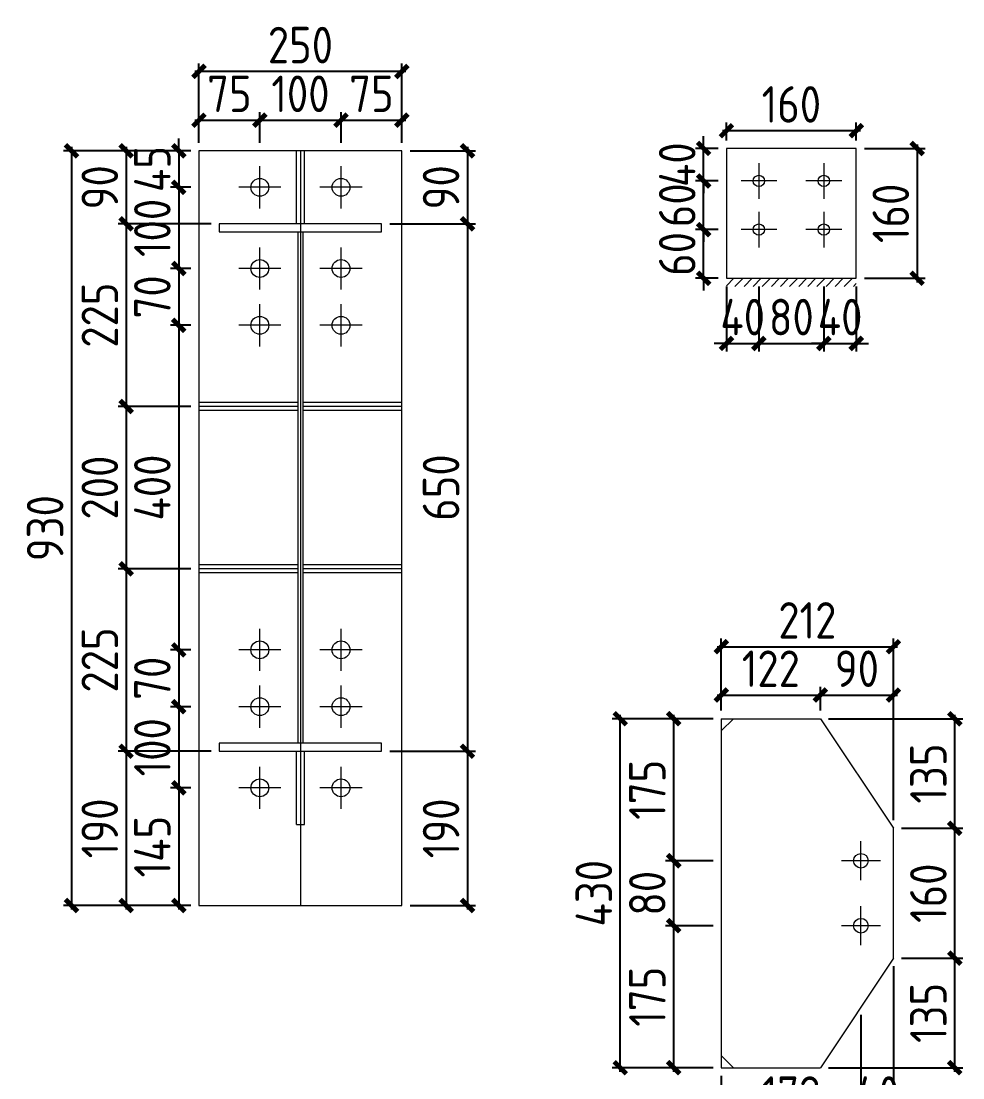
# Model space of a CAD drawing. Extents: x 485428 to 797698, y 56414 to 211814.
# Drawn here: x 678464 to 680784, y 122250 to 124854 of the extents above; entities that cross this region are included whole.
import ezdxf

# ---------------------------------------------------------------- set-up
doc = ezdxf.new("R2010")
doc.units = 0
doc.header["$LTSCALE"] = 1000
doc.header["$MEASUREMENT"] = 0
doc.styles.get("Standard").update_dxf_attribs({"font": 'gbenor.shx', "bigfont": 'gbcbig.shx'})
doc.dimstyles.get("Standard").update_dxf_attribs({"dimscale": 100, "dimtxt": 2, "dimasz": 0.4, "dimexe": 0.5, "dimexo": 1, "dimgap": 0.5, "dimtad": 1, "dimdec": 0, "dimzin": 0, "dimdsep": 46, "dimtxsty": 'Standard', "dimblk": 'ARCHTICK', "dimcen": 0.09, "dimadec": 0, "dimazin": 0, "dimtfac": 1, "dimtdec": 0, "dimtix": 1, "dimtmove": 2, "dimatfit": 3, "dimfxl": 1, "dimtolj": 1, "dimtzin": 0, "dimarcsym": 0})

# ---------------------------------------------------------------- blocks, each defined once
blk = doc.blocks.new('_ArchTick')
at = {"color": 0, "linetype": 'ByBlock', "const_width": 0.4}
blk.add_lwpolyline([(-0.5, -0.5), (0.5, 0.5)], dxfattribs=at)
blk = doc.blocks.new('*D565')
at = {"color": 3, "lineweight": -2}
for p, q in [((678902.2, 124554.6), (678902.2, 124630.1)), ((679052.2, 124554.6), (679052.2, 124630.1)), ((678892.2, 124610.1), (679062.2, 124610.1))]:
    blk.add_line(p, q, dxfattribs=at)
at = {"layer": 'Defpoints', "color": 0}
for p in [(679052.2, 124610.1), (678902.2, 124534.6), (679052.2, 124534.6)]:
    blk.add_point(p, dxfattribs=at)
at = {"color": 3, "lineweight": -2, "xscale": 30, "yscale": 30, "zscale": 30, "rotation": 180}
blk.add_blockref('_ArchTick', (678902.2, 124610.1), dxfattribs=at)
at = {"color": 3, "lineweight": -2, "xscale": 30, "yscale": 30, "zscale": 30}
blk.add_blockref('_ArchTick', (679052.2, 124610.1), dxfattribs=at)
at = {"color": 0, "lineweight": 15, "insert": (678977.2, 124675.1), "char_height": 90, "attachment_point": 5}
blk.add_mtext('\\A1;75', dxfattribs=at)
blk = doc.blocks.new('*D537')
at = {"color": 3, "lineweight": -2}
for p, q in [((679052.2, 124554.6), (679052.2, 124630.1)), ((679252.2, 124554.6), (679252.2, 124630.1)), ((679042.2, 124610.1), (679262.2, 124610.1))]:
    blk.add_line(p, q, dxfattribs=at)
at = {"layer": 'Defpoints', "color": 0}
for p in [(679252.2, 124610.1), (679052.2, 124534.6), (679252.2, 124534.6)]:
    blk.add_point(p, dxfattribs=at)
at = {"color": 3, "lineweight": -2, "xscale": 30, "yscale": 30, "zscale": 30, "rotation": 180}
blk.add_blockref('_ArchTick', (679052.2, 124610.1), dxfattribs=at)
at = {"color": 3, "lineweight": -2, "xscale": 30, "yscale": 30, "zscale": 30}
blk.add_blockref('_ArchTick', (679252.2, 124610.1), dxfattribs=at)
at = {"color": 0, "lineweight": 15, "insert": (679152.2, 124675.1), "char_height": 90, "attachment_point": 5}
blk.add_mtext('\\A1;100', dxfattribs=at)
blk = doc.blocks.new('*D566')
at = {"color": 3, "lineweight": -2}
for p, q in [((679252.2, 124554.6), (679252.2, 124630.1)), ((679402.2, 124554.6), (679402.2, 124630.1)), ((679242.2, 124610.1), (679412.2, 124610.1))]:
    blk.add_line(p, q, dxfattribs=at)
at = {"layer": 'Defpoints', "color": 0}
for p in [(679402.2, 124610.1), (679252.2, 124534.6), (679402.2, 124534.6)]:
    blk.add_point(p, dxfattribs=at)
at = {"color": 3, "lineweight": -2, "xscale": 30, "yscale": 30, "zscale": 30, "rotation": 180}
blk.add_blockref('_ArchTick', (679252.2, 124610.1), dxfattribs=at)
at = {"color": 3, "lineweight": -2, "xscale": 30, "yscale": 30, "zscale": 30}
blk.add_blockref('_ArchTick', (679402.2, 124610.1), dxfattribs=at)
at = {"color": 0, "lineweight": 15, "insert": (679327.2, 124675.1), "char_height": 90, "attachment_point": 5}
blk.add_mtext('\\A1;75', dxfattribs=at)
blk = doc.blocks.new('*D538')
at = {"color": 3, "lineweight": -2}
for p, q in [((678852.3, 124534.6), (678852.3, 124564.6)), ((678882.2, 124534.6), (678832.3, 124534.6)), ((678852.3, 124534.6), (678852.3, 124444.6)), ((678882.2, 124444.6), (678832.3, 124444.6)), ((678852.3, 124444.6), (678852.3, 124414.6))]:
    blk.add_line(p, q, dxfattribs=at)
at = {"layer": 'Defpoints', "color": 0}
for p in [(678902.2, 124534.6), (678852.3, 124444.6), (678902.2, 124444.6)]:
    blk.add_point(p, dxfattribs=at)
at = {"color": 3, "lineweight": -2, "xscale": 30, "yscale": 30, "zscale": 30}
for p, rotation in [((678852.3, 124534.6), 270), ((678852.3, 124444.6), 90)]:
    blk.add_blockref('_ArchTick', p, dxfattribs=dict(at, rotation=rotation))
at = {"color": 0, "lineweight": 15, "insert": (678787.3, 124489.6), "char_height": 90, "attachment_point": 5, "rotation": 90}
blk.add_mtext('\\A1;45', dxfattribs=at)
blk = doc.blocks.new('*D539')
at = {"color": 3, "lineweight": -2}
for p, q in [((678882.2, 124444.6), (678832.3, 124444.6)), ((678852.3, 124454.6), (678852.3, 124234.6)), ((678882.2, 124244.6), (678832.3, 124244.6))]:
    blk.add_line(p, q, dxfattribs=at)
at = {"layer": 'Defpoints', "color": 0}
for p in [(678902.2, 124444.6), (678852.3, 124244.6), (678902.2, 124244.6)]:
    blk.add_point(p, dxfattribs=at)
at = {"color": 3, "lineweight": -2, "xscale": 30, "yscale": 30, "zscale": 30}
for p, rotation in [((678852.3, 124444.6), 90), ((678852.3, 124244.6), 270)]:
    blk.add_blockref('_ArchTick', p, dxfattribs=dict(at, rotation=rotation))
at = {"color": 0, "lineweight": 15, "insert": (678787.3, 124344.6), "char_height": 90, "attachment_point": 5, "rotation": 90}
blk.add_mtext('\\A1;100', dxfattribs=at)
blk = doc.blocks.new('*D540')
at = {"color": 3, "lineweight": -2}
for p, q in [((678882.2, 124244.6), (678832.3, 124244.6)), ((678852.3, 124254.6), (678852.3, 124094.6)), ((678882.2, 124104.6), (678832.3, 124104.6))]:
    blk.add_line(p, q, dxfattribs=at)
at = {"layer": 'Defpoints', "color": 0}
for p in [(678902.2, 124244.6), (678852.3, 124104.6), (678902.2, 124104.6)]:
    blk.add_point(p, dxfattribs=at)
at = {"color": 3, "lineweight": -2, "xscale": 30, "yscale": 30, "zscale": 30}
for p, rotation in [((678852.3, 124244.6), 90), ((678852.3, 124104.6), 270)]:
    blk.add_blockref('_ArchTick', p, dxfattribs=dict(at, rotation=rotation))
at = {"color": 0, "lineweight": 15, "insert": (678787.3, 124174.6), "char_height": 90, "attachment_point": 5, "rotation": 90}
blk.add_mtext('\\A1;70', dxfattribs=at)
blk = doc.blocks.new('*D541')
at = {"color": 3, "lineweight": -2}
for p, q in [((678882.2, 124104.6), (678832.3, 124104.6)), ((678852.3, 124114.6), (678852.3, 123294.6)), ((678882.2, 123304.6), (678832.3, 123304.6))]:
    blk.add_line(p, q, dxfattribs=at)
at = {"layer": 'Defpoints', "color": 0}
for p in [(678902.2, 124104.6), (678852.3, 123304.6), (678902.2, 123304.6)]:
    blk.add_point(p, dxfattribs=at)
at = {"color": 3, "lineweight": -2, "xscale": 30, "yscale": 30, "zscale": 30}
for p, rotation in [((678852.3, 124104.6), 90), ((678852.3, 123304.6), 270)]:
    blk.add_blockref('_ArchTick', p, dxfattribs=dict(at, rotation=rotation))
at = {"color": 0, "lineweight": 15, "insert": (678787.3, 123704.6), "char_height": 90, "attachment_point": 5, "rotation": 90}
blk.add_mtext('\\A1;400', dxfattribs=at)
blk = doc.blocks.new('*D542')
at = {"color": 3, "lineweight": -2}
for p, q in [((678882.2, 123304.6), (678832.3, 123304.6)), ((678852.3, 123314.6), (678852.3, 123154.6)), ((678882.2, 123164.6), (678832.3, 123164.6))]:
    blk.add_line(p, q, dxfattribs=at)
at = {"layer": 'Defpoints', "color": 0}
for p in [(678902.2, 123304.6), (678852.3, 123164.6), (678902.2, 123164.6)]:
    blk.add_point(p, dxfattribs=at)
at = {"color": 3, "lineweight": -2, "xscale": 30, "yscale": 30, "zscale": 30}
for p, rotation in [((678852.3, 123304.6), 90), ((678852.3, 123164.6), 270)]:
    blk.add_blockref('_ArchTick', p, dxfattribs=dict(at, rotation=rotation))
at = {"color": 0, "lineweight": 15, "insert": (678787.3, 123234.6), "char_height": 90, "attachment_point": 5, "rotation": 90}
blk.add_mtext('\\A1;70', dxfattribs=at)
blk = doc.blocks.new('*D543')
at = {"color": 3, "lineweight": -2}
for p, q in [((678882.2, 123164.6), (678832.3, 123164.6)), ((678852.3, 123174.6), (678852.3, 122954.6)), ((678882.2, 122964.6), (678832.3, 122964.6))]:
    blk.add_line(p, q, dxfattribs=at)
at = {"layer": 'Defpoints', "color": 0}
for p in [(678902.2, 123164.6), (678852.3, 122964.6), (678902.2, 122964.6)]:
    blk.add_point(p, dxfattribs=at)
at = {"color": 3, "lineweight": -2, "xscale": 30, "yscale": 30, "zscale": 30}
for p, rotation in [((678852.3, 123164.6), 90), ((678852.3, 122964.6), 270)]:
    blk.add_blockref('_ArchTick', p, dxfattribs=dict(at, rotation=rotation))
at = {"color": 0, "lineweight": 15, "insert": (678787.3, 123064.6), "char_height": 90, "attachment_point": 5, "rotation": 90}
blk.add_mtext('\\A1;100', dxfattribs=at)
blk = doc.blocks.new('*D567')
at = {"color": 3, "lineweight": -2}
for p, q in [((678882.2, 122964.6), (678832.3, 122964.6)), ((678852.3, 122974.6), (678852.3, 122664.6)), ((678882.2, 122674.6), (678832.3, 122674.6))]:
    blk.add_line(p, q, dxfattribs=at)
at = {"layer": 'Defpoints', "color": 0}
for p in [(678902.2, 122964.6), (678852.3, 122674.6), (678902.2, 122674.6)]:
    blk.add_point(p, dxfattribs=at)
at = {"color": 3, "lineweight": -2, "xscale": 30, "yscale": 30, "zscale": 30}
for p, rotation in [((678852.3, 122964.6), 90), ((678852.3, 122674.6), 270)]:
    blk.add_blockref('_ArchTick', p, dxfattribs=dict(at, rotation=rotation))
at = {"color": 0, "lineweight": 15, "insert": (678787.3, 122819.6), "char_height": 90, "attachment_point": 5, "rotation": 90}
blk.add_mtext('\\A1;145', dxfattribs=at)
blk = doc.blocks.new('*D568')
at = {"color": 3, "lineweight": -2}
for p, q in [((678722.8, 124544.6), (678722.8, 124344.6)), ((678882.2, 124534.6), (678702.8, 124534.6)), ((678932.2, 124354.6), (678702.8, 124354.6))]:
    blk.add_line(p, q, dxfattribs=at)
at = {"layer": 'Defpoints', "color": 0}
for p in [(678902.2, 124534.6), (678722.8, 124354.6), (678952.2, 124354.6)]:
    blk.add_point(p, dxfattribs=at)
at = {"color": 3, "lineweight": -2, "xscale": 30, "yscale": 30, "zscale": 30}
for p, rotation in [((678722.8, 124534.6), 90), ((678722.8, 124354.6), 270)]:
    blk.add_blockref('_ArchTick', p, dxfattribs=dict(at, rotation=rotation))
at = {"color": 0, "lineweight": 15, "insert": (678657.8, 124444.6), "char_height": 90, "attachment_point": 5, "rotation": 90}
blk.add_mtext('\\A1;90', dxfattribs=at)
blk = doc.blocks.new('*D569')
at = {"color": 3, "lineweight": -2}
for p, q in [((678722.8, 124364.6), (678722.8, 123894.6)), ((678932.2, 124354.6), (678702.8, 124354.6)), ((678882.2, 123904.6), (678702.8, 123904.6))]:
    blk.add_line(p, q, dxfattribs=at)
at = {"layer": 'Defpoints', "color": 0}
for p in [(678952.2, 124354.6), (678722.8, 123904.6), (678902.2, 123904.6)]:
    blk.add_point(p, dxfattribs=at)
at = {"color": 3, "lineweight": -2, "xscale": 30, "yscale": 30, "zscale": 30}
for p, rotation in [((678722.8, 124354.6), 90), ((678722.8, 123904.6), 270)]:
    blk.add_blockref('_ArchTick', p, dxfattribs=dict(at, rotation=rotation))
at = {"color": 0, "lineweight": 15, "insert": (678657.8, 124129.6), "char_height": 90, "attachment_point": 5, "rotation": 90}
blk.add_mtext('\\A1;225', dxfattribs=at)
blk = doc.blocks.new('*D570')
at = {"color": 3, "lineweight": -2}
for p, q in [((678882.2, 123904.6), (678702.8, 123904.6)), ((678722.8, 123914.6), (678722.8, 123494.6)), ((678882.2, 123504.6), (678702.8, 123504.6))]:
    blk.add_line(p, q, dxfattribs=at)
at = {"layer": 'Defpoints', "color": 0}
for p in [(678902.2, 123904.6), (678722.8, 123504.6), (678902.2, 123504.6)]:
    blk.add_point(p, dxfattribs=at)
at = {"color": 3, "lineweight": -2, "xscale": 30, "yscale": 30, "zscale": 30}
for p, rotation in [((678722.8, 123904.6), 90), ((678722.8, 123504.6), 270)]:
    blk.add_blockref('_ArchTick', p, dxfattribs=dict(at, rotation=rotation))
at = {"color": 0, "lineweight": 15, "insert": (678657.8, 123704.6), "char_height": 90, "attachment_point": 5, "rotation": 90}
blk.add_mtext('\\A1;200', dxfattribs=at)
blk = doc.blocks.new('*D571')
at = {"color": 3, "lineweight": -2}
for p, q in [((678882.2, 123504.6), (678702.8, 123504.6)), ((678722.8, 123514.6), (678722.8, 123044.6)), ((678932.2, 123054.6), (678702.8, 123054.6))]:
    blk.add_line(p, q, dxfattribs=at)
at = {"layer": 'Defpoints', "color": 0}
for p in [(678902.2, 123504.6), (678722.8, 123054.6), (678952.2, 123054.6)]:
    blk.add_point(p, dxfattribs=at)
at = {"color": 3, "lineweight": -2, "xscale": 30, "yscale": 30, "zscale": 30}
for p, rotation in [((678722.8, 123504.6), 90), ((678722.8, 123054.6), 270)]:
    blk.add_blockref('_ArchTick', p, dxfattribs=dict(at, rotation=rotation))
at = {"color": 0, "lineweight": 15, "insert": (678657.8, 123279.6), "char_height": 90, "attachment_point": 5, "rotation": 90}
blk.add_mtext('\\A1;225', dxfattribs=at)
blk = doc.blocks.new('*D572')
at = {"color": 3, "lineweight": -2}
for p, q in [((678722.8, 123064.6), (678722.8, 122664.6)), ((678932.2, 123054.6), (678702.8, 123054.6)), ((678882.2, 122674.6), (678702.8, 122674.6))]:
    blk.add_line(p, q, dxfattribs=at)
at = {"layer": 'Defpoints', "color": 0}
for p in [(678952.2, 123054.6), (678722.8, 122674.6), (678902.2, 122674.6)]:
    blk.add_point(p, dxfattribs=at)
at = {"color": 3, "lineweight": -2, "xscale": 30, "yscale": 30, "zscale": 30}
for p, rotation in [((678722.8, 123054.6), 90), ((678722.8, 122674.6), 270)]:
    blk.add_blockref('_ArchTick', p, dxfattribs=dict(at, rotation=rotation))
at = {"color": 0, "lineweight": 15, "insert": (678657.8, 122864.6), "char_height": 90, "attachment_point": 5, "rotation": 90}
blk.add_mtext('\\A1;190', dxfattribs=at)
blk = doc.blocks.new('*D573')
at = {"color": 3, "lineweight": -2}
for p, q in [((678588.1, 124544.6), (678588.1, 122664.6)), ((678882.2, 124534.6), (678568.1, 124534.6)), ((678882.2, 122674.6), (678568.1, 122674.6))]:
    blk.add_line(p, q, dxfattribs=at)
at = {"layer": 'Defpoints', "color": 0}
for p in [(678902.2, 124534.6), (678588.1, 122674.6), (678902.2, 122674.6)]:
    blk.add_point(p, dxfattribs=at)
at = {"color": 3, "lineweight": -2, "xscale": 30, "yscale": 30, "zscale": 30}
for p, rotation in [((678588.1, 124534.6), 90), ((678588.1, 122674.6), 270)]:
    blk.add_blockref('_ArchTick', p, dxfattribs=dict(at, rotation=rotation))
at = {"color": 0, "lineweight": 15, "insert": (678523.1, 123604.6), "char_height": 90, "attachment_point": 5, "rotation": 90}
blk.add_mtext('\\A1;930', dxfattribs=at)
blk = doc.blocks.new('*D574')
at = {"color": 3, "lineweight": -2}
for p, q in [((679412.2, 124730.2), (678892.2, 124730.2)), ((678902.2, 124554.6), (678902.2, 124750.2)), ((679402.2, 124554.6), (679402.2, 124750.2))]:
    blk.add_line(p, q, dxfattribs=at)
at = {"layer": 'Defpoints', "color": 0}
for p in [(678902.2, 124730.2), (678902.2, 124534.6), (679402.2, 124534.6)]:
    blk.add_point(p, dxfattribs=at)
at = {"color": 3, "lineweight": -2, "xscale": 30, "yscale": 30, "zscale": 30, "rotation": 180}
blk.add_blockref('_ArchTick', (678902.2, 124730.2), dxfattribs=at)
at = {"color": 3, "lineweight": -2, "xscale": 30, "yscale": 30, "zscale": 30}
blk.add_blockref('_ArchTick', (679402.2, 124730.2), dxfattribs=at)
at = {"color": 0, "lineweight": 15, "insert": (679152.2, 124795.2), "char_height": 90, "attachment_point": 5}
blk.add_mtext('\\A1;250', dxfattribs=at)
blk = doc.blocks.new('*D575')
at = {"color": 3, "lineweight": -2}
for p, q in [((680201.9, 124200.4), (680201.9, 124039.8)), ((680281.9, 124200.4), (680281.9, 124039.8)), ((680201.9, 124059.8), (680171.9, 124059.8)), ((680201.9, 124059.8), (680281.9, 124059.8)), ((680281.9, 124059.8), (680311.9, 124059.8))]:
    blk.add_line(p, q, dxfattribs=at)
at = {"layer": 'Defpoints', "color": 0}
for p in [(680201.9, 124220.4), (680281.9, 124220.4), (680281.9, 124059.8)]:
    blk.add_point(p, dxfattribs=at)
at = {"color": 3, "lineweight": -2, "xscale": 30, "yscale": 30, "zscale": 30}
blk.add_blockref('_ArchTick', (680201.9, 124059.8), dxfattribs=at)
at = {"color": 3, "lineweight": -2, "xscale": 30, "yscale": 30, "zscale": 30, "rotation": 180}
blk.add_blockref('_ArchTick', (680281.9, 124059.8), dxfattribs=at)
at = {"color": 0, "lineweight": 15, "insert": (680241.9, 124124.8), "char_height": 90, "attachment_point": 5}
blk.add_mtext('\\A1;40', dxfattribs=at)
blk = doc.blocks.new('*D544')
at = {"color": 3, "lineweight": -2}
for p, q in [((680281.9, 124200.4), (680281.9, 124039.8)), ((680441.9, 124200.4), (680441.9, 124039.8)), ((680271.9, 124059.8), (680451.9, 124059.8))]:
    blk.add_line(p, q, dxfattribs=at)
at = {"layer": 'Defpoints', "color": 0}
for p in [(680281.9, 124220.4), (680441.9, 124220.4), (680441.9, 124059.8)]:
    blk.add_point(p, dxfattribs=at)
at = {"color": 3, "lineweight": -2, "xscale": 30, "yscale": 30, "zscale": 30, "rotation": 180}
blk.add_blockref('_ArchTick', (680281.9, 124059.8), dxfattribs=at)
at = {"color": 3, "lineweight": -2, "xscale": 30, "yscale": 30, "zscale": 30}
blk.add_blockref('_ArchTick', (680441.9, 124059.8), dxfattribs=at)
at = {"color": 0, "lineweight": 15, "insert": (680361.9, 124124.8), "char_height": 90, "attachment_point": 5}
blk.add_mtext('\\A1;80', dxfattribs=at)
blk = doc.blocks.new('*D545')
at = {"color": 3, "lineweight": -2}
for p, q in [((680441.9, 124200.4), (680441.9, 124039.8)), ((680521.9, 124200.4), (680521.9, 124039.8)), ((680441.9, 124059.8), (680411.9, 124059.8)), ((680441.9, 124059.8), (680521.9, 124059.8)), ((680521.9, 124059.8), (680551.9, 124059.8))]:
    blk.add_line(p, q, dxfattribs=at)
at = {"layer": 'Defpoints', "color": 0}
for p in [(680441.9, 124220.4), (680521.9, 124220.4), (680521.9, 124059.8)]:
    blk.add_point(p, dxfattribs=at)
at = {"color": 3, "lineweight": -2, "xscale": 30, "yscale": 30, "zscale": 30}
blk.add_blockref('_ArchTick', (680441.9, 124059.8), dxfattribs=at)
at = {"color": 3, "lineweight": -2, "xscale": 30, "yscale": 30, "zscale": 30, "rotation": 180}
blk.add_blockref('_ArchTick', (680521.9, 124059.8), dxfattribs=at)
at = {"color": 0, "lineweight": 15, "insert": (680481.9, 124124.8), "char_height": 90, "attachment_point": 5}
blk.add_mtext('\\A1;40', dxfattribs=at)
blk = doc.blocks.new('*D546')
at = {"color": 3, "lineweight": -2}
for p, q in [((680145.7, 124340.4), (680145.7, 124370.4)), ((680181.9, 124340.4), (680125.7, 124340.4)), ((680145.7, 124220.4), (680145.7, 124340.4)), ((680181.9, 124220.4), (680125.7, 124220.4)), ((680145.7, 124220.4), (680145.7, 124190.4))]:
    blk.add_line(p, q, dxfattribs=at)
at = {"layer": 'Defpoints', "color": 0}
for p in [(680145.7, 124340.4), (680201.9, 124340.4), (680201.9, 124220.4)]:
    blk.add_point(p, dxfattribs=at)
at = {"color": 3, "lineweight": -2, "xscale": 30, "yscale": 30, "zscale": 30}
for p, rotation in [((680145.7, 124340.4), 270), ((680145.7, 124220.4), 90)]:
    blk.add_blockref('_ArchTick', p, dxfattribs=dict(at, rotation=rotation))
at = {"color": 0, "lineweight": 15, "insert": (680080.7, 124280.4), "char_height": 90, "attachment_point": 5, "rotation": 90}
blk.add_mtext('\\A1;60', dxfattribs=at)
blk = doc.blocks.new('*D547')
at = {"color": 3, "lineweight": -2}
for p, q in [((680145.7, 124460.4), (680145.7, 124490.4)), ((680181.9, 124460.4), (680125.7, 124460.4)), ((680145.7, 124340.4), (680145.7, 124460.4)), ((680181.9, 124340.4), (680125.7, 124340.4)), ((680145.7, 124340.4), (680145.7, 124310.4))]:
    blk.add_line(p, q, dxfattribs=at)
at = {"layer": 'Defpoints', "color": 0}
for p in [(680145.7, 124460.4), (680201.9, 124460.4), (680201.9, 124340.4)]:
    blk.add_point(p, dxfattribs=at)
at = {"color": 3, "lineweight": -2, "xscale": 30, "yscale": 30, "zscale": 30}
for p, rotation in [((680145.7, 124460.4), 270), ((680145.7, 124340.4), 90)]:
    blk.add_blockref('_ArchTick', p, dxfattribs=dict(at, rotation=rotation))
at = {"color": 0, "lineweight": 15, "insert": (680080.7, 124400.4), "char_height": 90, "attachment_point": 5, "rotation": 90}
blk.add_mtext('\\A1;60', dxfattribs=at)
blk = doc.blocks.new('*D576')
at = {"color": 3, "lineweight": -2}
for p, q in [((680145.7, 124540.4), (680145.7, 124570.4)), ((680181.9, 124540.4), (680125.7, 124540.4)), ((680145.7, 124460.4), (680145.7, 124540.4)), ((680181.9, 124460.4), (680125.7, 124460.4)), ((680145.7, 124460.4), (680145.7, 124430.4))]:
    blk.add_line(p, q, dxfattribs=at)
at = {"layer": 'Defpoints', "color": 0}
for p in [(680145.7, 124540.4), (680201.9, 124540.4), (680201.9, 124460.4)]:
    blk.add_point(p, dxfattribs=at)
at = {"color": 3, "lineweight": -2, "xscale": 30, "yscale": 30, "zscale": 30}
for p, rotation in [((680145.7, 124540.4), 270), ((680145.7, 124460.4), 90)]:
    blk.add_blockref('_ArchTick', p, dxfattribs=dict(at, rotation=rotation))
at = {"color": 0, "lineweight": 15, "insert": (680080.7, 124500.4), "char_height": 90, "attachment_point": 5, "rotation": 90}
blk.add_mtext('\\A1;40', dxfattribs=at)
blk = doc.blocks.new('*D577')
at = {"color": 3, "lineweight": -2}
for p, q in [((680201.9, 124560.4), (680201.9, 124604)), ((680521.9, 124560.4), (680521.9, 124604)), ((680531.9, 124584), (680191.9, 124584))]:
    blk.add_line(p, q, dxfattribs=at)
at = {"layer": 'Defpoints', "color": 0}
for p in [(680201.9, 124584), (680201.9, 124540.4), (680521.9, 124540.4)]:
    blk.add_point(p, dxfattribs=at)
at = {"color": 3, "lineweight": -2, "xscale": 30, "yscale": 30, "zscale": 30, "rotation": 180}
blk.add_blockref('_ArchTick', (680201.9, 124584), dxfattribs=at)
at = {"color": 3, "lineweight": -2, "xscale": 30, "yscale": 30, "zscale": 30}
blk.add_blockref('_ArchTick', (680521.9, 124584), dxfattribs=at)
at = {"color": 0, "lineweight": 15, "insert": (680361.9, 124649), "char_height": 90, "attachment_point": 5}
blk.add_mtext('\\A1;160', dxfattribs=at)
blk = doc.blocks.new('*D548')
at = {"color": 3, "lineweight": -2}
for p, q in [((680671.9, 124550.4), (680671.9, 124210.4)), ((680541.9, 124540.4), (680691.9, 124540.4)), ((680541.9, 124220.4), (680691.9, 124220.4))]:
    blk.add_line(p, q, dxfattribs=at)
at = {"layer": 'Defpoints', "color": 0}
for p in [(680521.9, 124540.4), (680521.9, 124220.4), (680671.9, 124220.4)]:
    blk.add_point(p, dxfattribs=at)
at = {"color": 3, "lineweight": -2, "xscale": 30, "yscale": 30, "zscale": 30}
for p, rotation in [((680671.9, 124540.4), 90), ((680671.9, 124220.4), 270)]:
    blk.add_blockref('_ArchTick', p, dxfattribs=dict(at, rotation=rotation))
at = {"color": 0, "lineweight": 15, "insert": (680606.9, 124380.4), "char_height": 90, "attachment_point": 5, "rotation": 90}
blk.add_mtext('\\A1;160', dxfattribs=at)
blk = doc.blocks.new('*D552')
at = {"color": 3, "lineweight": -2}
for p, q in [((680169.3, 122624.8), (680052, 122624.8)), ((680072, 122264.8), (680072, 122634.8)), ((680169.3, 122274.8), (680052, 122274.8))]:
    blk.add_line(p, q, dxfattribs=at)
at = {"layer": 'Defpoints', "color": 0}
for p in [(680072, 122624.8), (680189.3, 122624.8), (680189.3, 122274.8)]:
    blk.add_point(p, dxfattribs=at)
at = {"color": 3, "lineweight": -2, "xscale": 30, "yscale": 30, "zscale": 30}
for p, rotation in [((680072, 122624.8), 90), ((680072, 122274.8), 270)]:
    blk.add_blockref('_ArchTick', p, dxfattribs=dict(at, rotation=rotation))
at = {"color": 0, "lineweight": 15, "insert": (680007, 122449.8), "char_height": 90, "attachment_point": 5, "rotation": 90}
blk.add_mtext('\\A1;175', dxfattribs=at)
blk = doc.blocks.new('*D534')
at = {"color": 3, "lineweight": -2}
for p, q in [((680169.3, 122784.8), (680052, 122784.8)), ((680072, 122614.8), (680072, 122794.8)), ((680169.3, 122624.8), (680052, 122624.8))]:
    blk.add_line(p, q, dxfattribs=at)
at = {"layer": 'Defpoints', "color": 0}
for p in [(680072, 122784.8), (680189.3, 122784.8), (680189.3, 122624.8)]:
    blk.add_point(p, dxfattribs=at)
at = {"color": 3, "lineweight": -2, "xscale": 30, "yscale": 30, "zscale": 30}
for p, rotation in [((680072, 122784.8), 90), ((680072, 122624.8), 270)]:
    blk.add_blockref('_ArchTick', p, dxfattribs=dict(at, rotation=rotation))
at = {"color": 0, "lineweight": 15, "insert": (680007, 122704.8), "char_height": 90, "attachment_point": 5, "rotation": 90}
blk.add_mtext('\\A1;80', dxfattribs=at)
blk = doc.blocks.new('*D553')
at = {"color": 3, "lineweight": -2}
for p, q in [((680072, 122774.8), (680072, 123144.8)), ((680169.3, 123134.8), (680052, 123134.8)), ((680169.3, 122784.8), (680052, 122784.8))]:
    blk.add_line(p, q, dxfattribs=at)
at = {"layer": 'Defpoints', "color": 0}
for p in [(680072, 123134.8), (680189.3, 123134.8), (680189.3, 122784.8)]:
    blk.add_point(p, dxfattribs=at)
at = {"color": 3, "lineweight": -2, "xscale": 30, "yscale": 30, "zscale": 30}
for p, rotation in [((680072, 123134.8), 90), ((680072, 122784.8), 270)]:
    blk.add_blockref('_ArchTick', p, dxfattribs=dict(at, rotation=rotation))
at = {"color": 0, "lineweight": 15, "insert": (680007, 122959.8), "char_height": 90, "attachment_point": 5, "rotation": 90}
blk.add_mtext('\\A1;175', dxfattribs=at)
blk = doc.blocks.new('*D554')
at = {"color": 3, "lineweight": -2}
for p, q in [((680179.3, 123193.2), (680443.3, 123193.2)), ((680189.3, 123154.8), (680189.3, 123213.2)), ((680433.3, 123154.8), (680433.3, 123213.2))]:
    blk.add_line(p, q, dxfattribs=at)
at = {"layer": 'Defpoints', "color": 0}
for p in [(680433.3, 123193.2), (680189.3, 123134.8), (680433.3, 123134.8)]:
    blk.add_point(p, dxfattribs=at)
at = {"color": 3, "lineweight": -2, "xscale": 30, "yscale": 30, "zscale": 30, "rotation": 180}
blk.add_blockref('_ArchTick', (680189.3, 123193.2), dxfattribs=at)
at = {"color": 3, "lineweight": -2, "xscale": 30, "yscale": 30, "zscale": 30}
blk.add_blockref('_ArchTick', (680433.3, 123193.2), dxfattribs=at)
at = {"color": 0, "lineweight": 15, "insert": (680311.3, 123258.2), "char_height": 90, "attachment_point": 5}
blk.add_mtext('\\A1;122', dxfattribs=at)
blk = doc.blocks.new('*D555')
at = {"color": 3, "lineweight": -2}
for p, q in [((680423.3, 123193.2), (680623.3, 123193.2)), ((680433.3, 123154.8), (680433.3, 123213.2)), ((680613.3, 122884.8), (680613.3, 123213.2))]:
    blk.add_line(p, q, dxfattribs=at)
at = {"layer": 'Defpoints', "color": 0}
for p in [(680613.3, 123193.2), (680433.3, 123134.8), (680613.3, 122864.8)]:
    blk.add_point(p, dxfattribs=at)
at = {"color": 3, "lineweight": -2, "xscale": 30, "yscale": 30, "zscale": 30, "rotation": 180}
blk.add_blockref('_ArchTick', (680433.3, 123193.2), dxfattribs=at)
at = {"color": 3, "lineweight": -2, "xscale": 30, "yscale": 30, "zscale": 30}
blk.add_blockref('_ArchTick', (680613.3, 123193.2), dxfattribs=at)
at = {"color": 0, "lineweight": 15, "insert": (680523.3, 123258.2), "char_height": 90, "attachment_point": 5}
blk.add_mtext('\\A1;90', dxfattribs=at)
blk = doc.blocks.new('*D535')
at = {"color": 3, "lineweight": -2}
for p, q in [((680533.3, 122404.8), (680533.3, 122123.6)), ((680189.3, 122254.8), (680189.3, 122123.6)), ((680179.3, 122143.6), (680543.3, 122143.6))]:
    blk.add_line(p, q, dxfattribs=at)
at = {"layer": 'Defpoints', "color": 0}
for p in [(680533.3, 122424.8), (680189.3, 122274.8), (680533.3, 122143.6)]:
    blk.add_point(p, dxfattribs=at)
at = {"color": 3, "lineweight": -2, "xscale": 30, "yscale": 30, "zscale": 30, "rotation": 180}
blk.add_blockref('_ArchTick', (680189.3, 122143.6), dxfattribs=at)
at = {"color": 3, "lineweight": -2, "xscale": 30, "yscale": 30, "zscale": 30}
blk.add_blockref('_ArchTick', (680533.3, 122143.6), dxfattribs=at)
at = {"color": 0, "lineweight": 15, "insert": (680361.3, 122208.6), "char_height": 90, "attachment_point": 5}
blk.add_mtext('\\A1;172', dxfattribs=at)
blk = doc.blocks.new('*D556')
at = {"color": 3, "lineweight": -2}
for p, q in [((680613.3, 122524.8), (680613.3, 122123.6)), ((680533.3, 122404.8), (680533.3, 122123.6)), ((680533.3, 122143.6), (680503.3, 122143.6)), ((680533.3, 122143.6), (680613.3, 122143.6)), ((680613.3, 122143.6), (680643.3, 122143.6))]:
    blk.add_line(p, q, dxfattribs=at)
at = {"layer": 'Defpoints', "color": 0}
for p in [(680613.3, 122544.8), (680533.3, 122424.8), (680613.3, 122143.6)]:
    blk.add_point(p, dxfattribs=at)
at = {"color": 3, "lineweight": -2, "xscale": 30, "yscale": 30, "zscale": 30}
blk.add_blockref('_ArchTick', (680533.3, 122143.6), dxfattribs=at)
at = {"color": 3, "lineweight": -2, "xscale": 30, "yscale": 30, "zscale": 30, "rotation": 180}
blk.add_blockref('_ArchTick', (680613.3, 122143.6), dxfattribs=at)
at = {"color": 0, "lineweight": 15, "insert": (680573.3, 122208.6), "char_height": 90, "attachment_point": 5}
blk.add_mtext('\\A1;40', dxfattribs=at)
blk = doc.blocks.new('*D557')
at = {"color": 3, "lineweight": -2}
for p, q in [((680189.3, 123154.8), (680189.3, 123332.3)), ((680613.3, 122884.8), (680613.3, 123332.3)), ((680179.3, 123312.3), (680623.3, 123312.3))]:
    blk.add_line(p, q, dxfattribs=at)
at = {"layer": 'Defpoints', "color": 0}
for p in [(680613.3, 123312.3), (680189.3, 123134.8), (680613.3, 122864.8)]:
    blk.add_point(p, dxfattribs=at)
at = {"color": 3, "lineweight": -2, "xscale": 30, "yscale": 30, "zscale": 30, "rotation": 180}
blk.add_blockref('_ArchTick', (680189.3, 123312.3), dxfattribs=at)
at = {"color": 3, "lineweight": -2, "xscale": 30, "yscale": 30, "zscale": 30}
blk.add_blockref('_ArchTick', (680613.3, 123312.3), dxfattribs=at)
at = {"color": 0, "lineweight": 15, "insert": (680401.3, 123377.3), "char_height": 90, "attachment_point": 5}
blk.add_mtext('\\A1;212', dxfattribs=at)
blk = doc.blocks.new('*D558')
at = {"color": 3, "lineweight": -2}
for p, q in [((679940.2, 122264.8), (679940.2, 123144.8)), ((680169.3, 123134.8), (679920.2, 123134.8)), ((680169.3, 122274.8), (679920.2, 122274.8))]:
    blk.add_line(p, q, dxfattribs=at)
at = {"layer": 'Defpoints', "color": 0}
for p in [(679940.2, 123134.8), (680189.3, 123134.8), (680189.3, 122274.8)]:
    blk.add_point(p, dxfattribs=at)
at = {"color": 3, "lineweight": -2, "xscale": 30, "yscale": 30, "zscale": 30}
for p, rotation in [((679940.2, 123134.8), 90), ((679940.2, 122274.8), 270)]:
    blk.add_blockref('_ArchTick', p, dxfattribs=dict(at, rotation=rotation))
at = {"color": 0, "lineweight": 15, "insert": (679875.2, 122704.8), "char_height": 90, "attachment_point": 5, "rotation": 90}
blk.add_mtext('\\A1;430', dxfattribs=at)
blk = doc.blocks.new('*D559')
at = {"color": 3, "lineweight": -2}
for p, q in [((680633.3, 122544.8), (680784.5, 122544.8)), ((680764.5, 122264.8), (680764.5, 122554.8)), ((680453.3, 122274.8), (680784.5, 122274.8))]:
    blk.add_line(p, q, dxfattribs=at)
at = {"layer": 'Defpoints', "color": 0}
for p in [(680613.3, 122544.8), (680764.5, 122544.8), (680433.3, 122274.8)]:
    blk.add_point(p, dxfattribs=at)
at = {"color": 3, "lineweight": -2, "xscale": 30, "yscale": 30, "zscale": 30}
for p, rotation in [((680764.5, 122544.8), 90), ((680764.5, 122274.8), 270)]:
    blk.add_blockref('_ArchTick', p, dxfattribs=dict(at, rotation=rotation))
at = {"color": 0, "lineweight": 15, "insert": (680699.5, 122409.8), "char_height": 90, "attachment_point": 5, "rotation": 90}
blk.add_mtext('\\A1;135', dxfattribs=at)
blk = doc.blocks.new('*D560')
at = {"color": 3, "lineweight": -2}
for p, q in [((680633.3, 122864.8), (680784.5, 122864.8)), ((680764.5, 122534.8), (680764.5, 122874.8)), ((680633.3, 122544.8), (680784.5, 122544.8))]:
    blk.add_line(p, q, dxfattribs=at)
at = {"layer": 'Defpoints', "color": 0}
for p in [(680613.3, 122864.8), (680764.5, 122864.8), (680613.3, 122544.8)]:
    blk.add_point(p, dxfattribs=at)
at = {"color": 3, "lineweight": -2, "xscale": 30, "yscale": 30, "zscale": 30}
for p, rotation in [((680764.5, 122864.8), 90), ((680764.5, 122544.8), 270)]:
    blk.add_blockref('_ArchTick', p, dxfattribs=dict(at, rotation=rotation))
at = {"color": 0, "lineweight": 15, "insert": (680699.5, 122704.8), "char_height": 90, "attachment_point": 5, "rotation": 90}
blk.add_mtext('\\A1;160', dxfattribs=at)
blk = doc.blocks.new('*D536')
at = {"color": 3, "lineweight": -2}
for p, q in [((680764.5, 122854.8), (680764.5, 123144.8)), ((680453.3, 123134.8), (680784.5, 123134.8)), ((680633.3, 122864.8), (680784.5, 122864.8))]:
    blk.add_line(p, q, dxfattribs=at)
at = {"layer": 'Defpoints', "color": 0}
for p in [(680433.3, 123134.8), (680764.5, 123134.8), (680613.3, 122864.8)]:
    blk.add_point(p, dxfattribs=at)
at = {"color": 3, "lineweight": -2, "xscale": 30, "yscale": 30, "zscale": 30}
for p, rotation in [((680764.5, 123134.8), 90), ((680764.5, 122864.8), 270)]:
    blk.add_blockref('_ArchTick', p, dxfattribs=dict(at, rotation=rotation))
at = {"color": 0, "lineweight": 15, "insert": (680699.5, 122999.8), "char_height": 90, "attachment_point": 5, "rotation": 90}
blk.add_mtext('\\A1;135', dxfattribs=at)
blk = doc.blocks.new('*D3326')
at = {"color": 3, "lineweight": -2}
for p, q in [((679563.7, 124544.6), (679563.7, 124344.6)), ((679422.2, 124534.6), (679583.7, 124534.6)), ((679372.2, 124354.6), (679583.7, 124354.6))]:
    blk.add_line(p, q, dxfattribs=at)
at = {"layer": 'Defpoints', "color": 0}
for p in [(679402.2, 124534.6), (679352.2, 124354.6), (679563.7, 124354.6)]:
    blk.add_point(p, dxfattribs=at)
at = {"color": 3, "lineweight": -2, "xscale": 30, "yscale": 30, "zscale": 30}
for p, rotation in [((679563.7, 124534.6), 90), ((679563.7, 124354.6), 270)]:
    blk.add_blockref('_ArchTick', p, dxfattribs=dict(at, rotation=rotation))
at = {"color": 0, "lineweight": 15, "insert": (679498.7, 124444.6), "char_height": 90, "attachment_point": 5, "rotation": 90}
blk.add_mtext('\\A1;90', dxfattribs=at)
blk = doc.blocks.new('*D3327')
at = {"color": 3, "lineweight": -2}
for p, q in [((679563.7, 124364.6), (679563.7, 123044.6)), ((679372.2, 124354.6), (679583.7, 124354.6)), ((679372.2, 123054.6), (679583.7, 123054.6))]:
    blk.add_line(p, q, dxfattribs=at)
at = {"layer": 'Defpoints', "color": 0}
for p in [(679352.2, 124354.6), (679352.2, 123054.6), (679563.7, 123054.6)]:
    blk.add_point(p, dxfattribs=at)
at = {"color": 3, "lineweight": -2, "xscale": 30, "yscale": 30, "zscale": 30}
for p, rotation in [((679563.7, 124354.6), 90), ((679563.7, 123054.6), 270)]:
    blk.add_blockref('_ArchTick', p, dxfattribs=dict(at, rotation=rotation))
at = {"color": 0, "lineweight": 15, "insert": (679498.7, 123704.6), "char_height": 90, "attachment_point": 5, "rotation": 90}
blk.add_mtext('\\A1;650', dxfattribs=at)
blk = doc.blocks.new('*D3328')
at = {"color": 3, "lineweight": -2}
for p, q in [((679563.7, 123064.6), (679563.7, 122664.6)), ((679372.2, 123054.6), (679583.7, 123054.6)), ((679422.2, 122674.6), (679583.7, 122674.6))]:
    blk.add_line(p, q, dxfattribs=at)
at = {"layer": 'Defpoints', "color": 0}
for p in [(679352.2, 123054.6), (679402.2, 122674.6), (679563.7, 122674.6)]:
    blk.add_point(p, dxfattribs=at)
at = {"color": 3, "lineweight": -2, "xscale": 30, "yscale": 30, "zscale": 30}
for p, rotation in [((679563.7, 123054.6), 90), ((679563.7, 122674.6), 270)]:
    blk.add_blockref('_ArchTick', p, dxfattribs=dict(at, rotation=rotation))
at = {"color": 0, "lineweight": 15, "insert": (679498.7, 122864.6), "char_height": 90, "attachment_point": 5, "rotation": 90}
blk.add_mtext('\\A1;190', dxfattribs=at)

msp = doc.modelspace()

# ---------------------------------------------------------------- hatches: boundary and pattern name
at = {"lineweight": 15}
h = msp.add_hatch(dxfattribs=at)
h.set_pattern_fill('ANSI31', color=256, scale=10, style=0)
h.set_pattern_definition([(45, (197617.13, -71082.17), (-11.22532015, 11.22532015), [])])
h.paths.add_polyline_path([(680521.9, 124220.4), (680511.6, 124220.4), (680521.9, 124207.1)], flags=17)
h.paths.add_polyline_path([(680511.6, 124220.4), (680201.9, 124220.4), (680201.9, 124200.4), (680521.9, 124200.4), (680521.9, 124207.1)])

# ---------------------------------------------------------------- linework, layer by layer
for p, q in [((678902.2, 124534.6), (678902.2, 122674.6)), ((679402.2, 124534.6), (678902.2, 124534.6)), ((679402.2, 122674.6), (679402.2, 124534.6)), ((680201.9, 124540.4), (680201.9, 124220.4)), ((680521.9, 124540.4), (680201.9, 124540.4)), ((680521.9, 124220.4), (680521.9, 124540.4)), ((679052.2, 124392.6), (679052.2, 124496.6)), ((679252.2, 124392.6), (679252.2, 124496.6)), ((680281.9, 124504.4), (680281.9, 124416.4)), ((680441.9, 124504.4), (680441.9, 124416.4)), ((679104.2, 124444.6), (679000.2, 124444.6)), ((679304.2, 124444.6), (679200.2, 124444.6)), ((680325.9, 124460.4), (680237.9, 124460.4)), ((680485.9, 124460.4), (680397.9, 124460.4)), ((680281.9, 124384.4), (680281.9, 124296.4)), ((680441.9, 124384.4), (680441.9, 124296.4)), ((680325.9, 124340.4), (680237.9, 124340.4)), ((680485.9, 124340.4), (680397.9, 124340.4)), ((679052.2, 124192.6), (679052.2, 124296.6)), ((679252.2, 124192.6), (679252.2, 124296.6)), ((679104.2, 124244.6), (679000.2, 124244.6)), ((679304.2, 124244.6), (679200.2, 124244.6)), ((680201.9, 124220.4), (680521.9, 124220.4)), ((679052.2, 124052.6), (679052.2, 124156.6)), ((679252.2, 124052.6), (679252.2, 124156.6)), ((679104.2, 124104.6), (679000.2, 124104.6)), ((679304.2, 124104.6), (679200.2, 124104.6)), ((679052.2, 123252.6), (679052.2, 123356.6)), ((679252.2, 123252.6), (679252.2, 123356.6)), ((679104.2, 123304.6), (679000.2, 123304.6)), ((679304.2, 123304.6), (679200.2, 123304.6)), ((679052.2, 123112.6), (679052.2, 123216.6)), ((679252.2, 123112.6), (679252.2, 123216.6)), ((679104.2, 123164.6), (679000.2, 123164.6)), ((679304.2, 123164.6), (679200.2, 123164.6)), ((680189.3, 123134.8), (680189.3, 122274.8)), ((680189.3, 123134.8), (680433.3, 123134.8)), ((680219.3, 123134.8), (680189.3, 123104.8)), ((680433.3, 123134.8), (680613.3, 122864.8)), ((679052.2, 122912.6), (679052.2, 123016.6)), ((679252.2, 122912.6), (679252.2, 123016.6)), ((679104.2, 122964.6), (679000.2, 122964.6)), ((679304.2, 122964.6), (679200.2, 122964.6)), ((680613.3, 122544.8), (680613.3, 122864.8)), ((680533.3, 122736.8), (680533.3, 122832.8)), ((680581.3, 122784.8), (680485.3, 122784.8)), ((678902.2, 122674.6), (679402.2, 122674.6)), ((680533.3, 122576.8), (680533.3, 122672.8)), ((680581.3, 122624.8), (680485.3, 122624.8)), ((680613.3, 122544.8), (680433.3, 122274.8)), ((680189.3, 122304.8), (680219.3, 122274.8)), ((680189.3, 122274.8), (680433.3, 122274.8))]:
    msp.add_line(p, q, dxfattribs=at)
at = {"color": 2, "lineweight": 15}
for p, q in [((679142.2, 124354.6), (679142.2, 124534.6)), ((679162.2, 124354.6), (679162.2, 124534.6)), ((679146.2, 123914.6), (678902.2, 123914.6)), ((679146.2, 123894.6), (678902.2, 123894.6)), ((679402.2, 123914.6), (679158.2, 123914.6)), ((679402.2, 123894.6), (679158.2, 123894.6)), ((679146.2, 123514.6), (678902.2, 123514.6)), ((679402.2, 123514.6), (679158.2, 123514.6)), ((679146.2, 123494.6), (678902.2, 123494.6)), ((679402.2, 123494.6), (679158.2, 123494.6)), ((679142.2, 122874.6), (679142.2, 123054.6)), ((679162.2, 122874.6), (679162.2, 123054.6)), ((679142.2, 122874.6), (679162.2, 122874.6))]:
    msp.add_line(p, q, dxfattribs=at)
at = {"color": 1, "lineweight": 15}
for p, q in [((679152.2, 124534.6), (679152.2, 122674.6)), ((679146.2, 123904.6), (678902.2, 123904.6)), ((679402.2, 123904.6), (679158.2, 123904.6)), ((679146.2, 123504.6), (678902.2, 123504.6)), ((679402.2, 123504.6), (679158.2, 123504.6))]:
    msp.add_line(p, q, dxfattribs=at)
at = {"color": 4, "lineweight": 15}
for p, q in [((679152.2, 124354.6), (678952.2, 124354.6)), ((678952.2, 124354.6), (678952.2, 124334.6)), ((679352.2, 124354.6), (679152.2, 124354.6)), ((679352.2, 124334.6), (679352.2, 124354.6)), ((678952.2, 124334.6), (679352.2, 124334.6)), ((679146.2, 124334.6), (679146.2, 123074.6)), ((679158.2, 124334.6), (679158.2, 123074.6)), ((679352.2, 123074.6), (678952.2, 123074.6)), ((678952.2, 123074.6), (678952.2, 123054.6)), ((679352.2, 123054.6), (679352.2, 123074.6)), ((678952.2, 123054.6), (679152.2, 123054.6)), ((679152.2, 123054.6), (679352.2, 123054.6))]:
    msp.add_line(p, q, dxfattribs=at)
at = {"lineweight": 15}
for centre, radius in [((679052.2, 124444.6), 22), ((679252.2, 124444.6), 22), ((680281.9, 124460.4), 14), ((680441.9, 124460.4), 14), ((680281.9, 124340.4), 14), ((680441.9, 124340.4), 14), ((679052.2, 124244.6), 22), ((679252.2, 124244.6), 22), ((679052.2, 124104.6), 22), ((679252.2, 124104.6), 22), ((679052.2, 123304.6), 22), ((679252.2, 123304.6), 22), ((679052.2, 123164.6), 22), ((679252.2, 123164.6), 22), ((679052.2, 122964.6), 22), ((679252.2, 122964.6), 22), ((680533.3, 122784.8), 18), ((680533.3, 122624.8), 18)]:
    msp.add_circle(centre, radius, dxfattribs=at)

# ---------------------------------------------------------------- dimensions: what is measured, and where the dimension line sits
for p1, p2, distance, picture, middle in [((679402.2, 124534.6), (678902.2, 124534.6), -195.6, '*D574', (679152.2, 124795.2)), ((680521.9, 124540.4), (680201.9, 124540.4), -43.6, '*D577', (680361.9, 124649)), ((678902.2, 124534.6), (678902.2, 122674.6), -314.2, '*D573', (678523.1, 123604.6)), ((680521.9, 124540.4), (680521.9, 124220.4), 150, '*D548', (680606.9, 124380.4)), ((680189.3, 122274.8), (680189.3, 123134.8), 249.1, '*D558', (679875.2, 122704.8))]:
    dim = msp.add_aligned_dim(p1=p1, p2=p2, distance=distance, dimstyle='Standard', override={"dimtxt": 0.9, "dimasz": 0.3, "dimexe": 0.2, "dimexo": 0.2, "dimgap": 0.2, "dimlfac": 0.5, "dimdle": 0.1, "dimclrd": 3, "dimclre": 3}, dxfattribs=at)
    dim.commit()
    dim.dimension.update_dxf_attribs({"geometry": picture, "text_midpoint": middle})
for base, p1, p2, picture, middle in [((679052.2, 124610.1), (678902.2, 124534.6), (679052.2, 124534.6), '*D565', (678977.2, 124675.1)), ((679252.2, 124610.1), (679052.2, 124534.6), (679252.2, 124534.6), '*D537', (679152.2, 124675.1)), ((679402.2, 124610.1), (679252.2, 124534.6), (679402.2, 124534.6), '*D566', (679327.2, 124675.1)), ((680281.9, 124059.8), (680201.9, 124220.4), (680281.9, 124220.4), '*D575', (680241.9, 124124.8)), ((680441.9, 124059.8), (680281.9, 124220.4), (680441.9, 124220.4), '*D544', (680361.9, 124124.8)), ((680521.9, 124059.8), (680441.9, 124220.4), (680521.9, 124220.4), '*D545', (680481.9, 124124.8)), ((680613.3, 123312.3), (680189.3, 123134.8), (680613.3, 122864.8), '*D557', (680401.3, 123377.3)), ((680433.3, 123193.2), (680189.3, 123134.8), (680433.3, 123134.8), '*D554', (680311.3, 123258.2)), ((680613.3, 123193.2), (680433.3, 123134.8), (680613.3, 122864.8), '*D555', (680523.3, 123258.2)), ((680613.3, 122143.6), (680533.3, 122424.8), (680613.3, 122544.8), '*D556', (680573.3, 122208.6)), ((680533.3, 122143.6), (680189.3, 122274.8), (680533.3, 122424.8), '*D535', (680361.3, 122208.6))]:
    dim = msp.add_linear_dim(base=base, p1=p1, p2=p2, dimstyle='Standard', override={"dimtxt": 0.9, "dimasz": 0.3, "dimexe": 0.2, "dimexo": 0.2, "dimgap": 0.2, "dimlfac": 0.5, "dimdle": 0.1, "dimclrd": 3, "dimclre": 3}, dxfattribs=at)
    dim.commit()
    dim.dimension.update_dxf_attribs({"geometry": picture, "text_midpoint": middle})
for base, p1, p2, picture, middle in [((678722.8, 124354.6), (678902.2, 124534.6), (678952.2, 124354.6), '*D568', (678657.8, 124444.6)), ((678852.3, 124444.6), (678902.2, 124534.6), (678902.2, 124444.6), '*D538', (678787.3, 124489.6)), ((679563.7, 124354.6), (679402.2, 124534.6), (679352.2, 124354.6), '*D3326', (679498.7, 124444.6)), ((680145.7, 124540.4), (680201.9, 124460.4), (680201.9, 124540.4), '*D576', (680080.7, 124500.4)), ((680145.7, 124460.4), (680201.9, 124340.4), (680201.9, 124460.4), '*D547', (680080.7, 124400.4)), ((678852.3, 124244.6), (678902.2, 124444.6), (678902.2, 124244.6), '*D539', (678787.3, 124344.6)), ((678722.8, 123904.6), (678952.2, 124354.6), (678902.2, 123904.6), '*D569', (678657.8, 124129.6)), ((679563.7, 123054.6), (679352.2, 124354.6), (679352.2, 123054.6), '*D3327', (679498.7, 123704.6)), ((680145.7, 124340.4), (680201.9, 124220.4), (680201.9, 124340.4), '*D546', (680080.7, 124280.4)), ((678852.3, 124104.6), (678902.2, 124244.6), (678902.2, 124104.6), '*D540', (678787.3, 124174.6)), ((678852.3, 123304.6), (678902.2, 124104.6), (678902.2, 123304.6), '*D541', (678787.3, 123704.6)), ((678722.8, 123504.6), (678902.2, 123904.6), (678902.2, 123504.6), '*D570', (678657.8, 123704.6)), ((678722.8, 123054.6), (678902.2, 123504.6), (678952.2, 123054.6), '*D571', (678657.8, 123279.6)), ((678852.3, 123164.6), (678902.2, 123304.6), (678902.2, 123164.6), '*D542', (678787.3, 123234.6)), ((678852.3, 122964.6), (678902.2, 123164.6), (678902.2, 122964.6), '*D543', (678787.3, 123064.6)), ((680072, 123134.8), (680189.3, 122784.8), (680189.3, 123134.8), '*D553', (680007, 122959.8)), ((680764.5, 123134.8), (680613.3, 122864.8), (680433.3, 123134.8), '*D536', (680699.5, 122999.8)), ((678722.8, 122674.6), (678952.2, 123054.6), (678902.2, 122674.6), '*D572', (678657.8, 122864.6)), ((679563.7, 122674.6), (679352.2, 123054.6), (679402.2, 122674.6), '*D3328', (679498.7, 122864.6)), ((678852.3, 122674.6), (678902.2, 122964.6), (678902.2, 122674.6), '*D567', (678787.3, 122819.6)), ((680764.5, 122864.8), (680613.3, 122544.8), (680613.3, 122864.8), '*D560', (680699.5, 122704.8)), ((680072, 122784.8), (680189.3, 122624.8), (680189.3, 122784.8), '*D534', (680007, 122704.8)), ((680072, 122624.8), (680189.3, 122274.8), (680189.3, 122624.8), '*D552', (680007, 122449.8)), ((680764.5, 122544.8), (680433.3, 122274.8), (680613.3, 122544.8), '*D559', (680699.5, 122409.8))]:
    dim = msp.add_linear_dim(base=base, p1=p1, p2=p2, angle=90, dimstyle='Standard', override={"dimtxt": 0.9, "dimasz": 0.3, "dimexe": 0.2, "dimexo": 0.2, "dimgap": 0.2, "dimlfac": 0.5, "dimdle": 0.1, "dimclrd": 3, "dimclre": 3}, dxfattribs=at)
    dim.commit()
    dim.dimension.update_dxf_attribs({"geometry": picture, "text_midpoint": middle})

doc.saveas('drawing.dxf')
